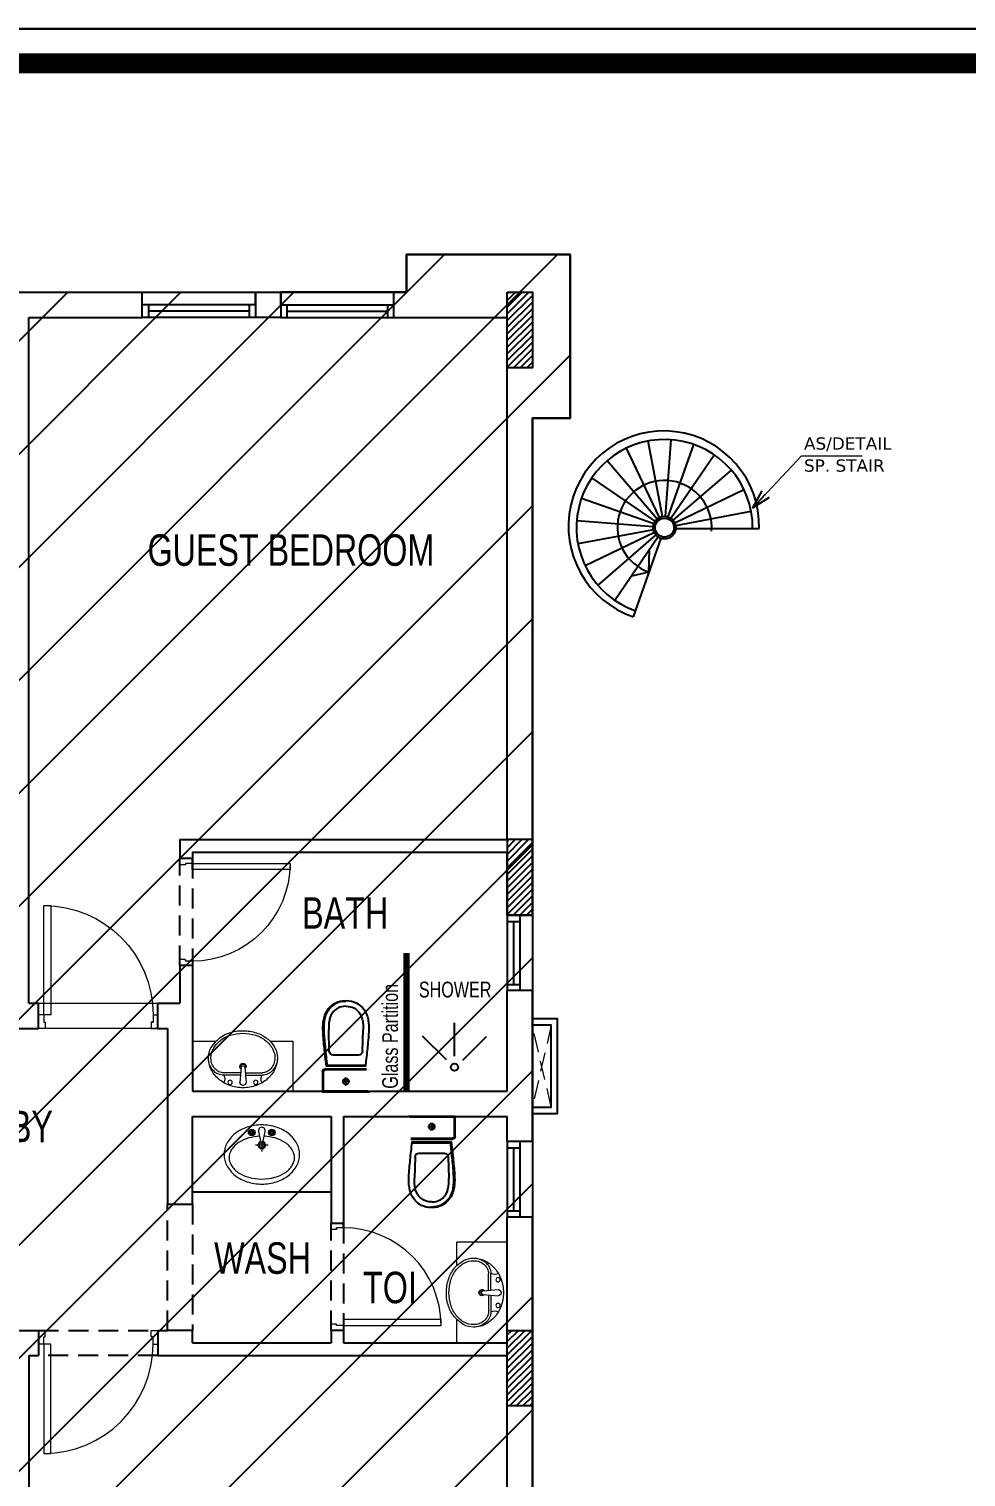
# Model space of a CAD drawing. Header units: centimetres. Extents: x 7997 to 116674, y 1017 to 13844.
# Drawn here: x 9062 to 9807, y 12693 to 13844 of the extents above; entities that cross this region are included whole.
import ezdxf

# ---------------------------------------------------------------- set-up
doc = ezdxf.new("R2010")
doc.units = ezdxf.units.CM
doc.header["$LTSCALE"] = 200
doc.linetypes.add('$0$DASHED', pattern=[0.75, 0.5, -0.25])
doc.linetypes.add('HIDDEN2', pattern=[4.762499999999999, 3.175, -1.5875])
for name, color, linetype in [('$0$WIN', 6, 'Continuous'), ('BATH-FUR', 8, 'Continuous'), ('Border 100x200', 2, 'Continuous'), ('COL', 1, 'Continuous'), ('DIM', 11, 'Continuous'), ('STAIRS', 7, 'Continuous'), ('STEPS', 7, 'Continuous'), ('WINDOR', 6, 'Continuous'), ('wipeout', 85, 'Continuous'), ('Z-RUBBER', 8, 'Continuous')]:
    doc.layers.add(name, color=color, linetype=linetype)
for name, color, linetype, lineweight in [('$1$HAT', 8, 'Continuous', 9), ('FIXTURE', 6, 'Continuous', 13), ('HA', 251, 'Continuous', 0), ('HAT', 8, 'Continuous', 9), ('Layer1', 67, 'Continuous', 9), ('TEXT', 6, 'Continuous', 18), ('WALL', 3, 'Continuous', 25)]:
    doc.layers.add(name, color=color, linetype=linetype, lineweight=lineweight)
doc.styles.add('sheet notes', font='verdana.ttf')
doc.styles.add('style8', font='swisscl.ttf', dxfattribs={"width": 0.8})
doc.styles.add('T2', font='')
doc.styles.get('T2').set_extended_font_data('Elisia')
doc.dimstyles.new('NORMAL', dxfattribs={"dimtxt": 18, "dimasz": 5, "dimexe": 5, "dimexo": 5, "dimgap": 1, "dimtad": 0, "dimdec": 0, "dimdsep": 46, "dimtxsty": 'T2', "dimblk1": 'OBLIQUE', "dimblk2": 'OBLIQUE', "dimsah": 1, "dimcen": 0.09, "dimclrd": 4, "dimclre": 4, "dimclrt": 6, "dimadec": 0, "dimazin": 0, "dimtfac": 1, "dimtdec": 0, "dimtofl": 0, "dimtmove": 1, "dimatfit": 2, "dimldrblk": 'OPEN30', "dimfxl": 0, "dimtolj": 1, "dimtzin": 0, "dimlwd": 5, "dimlwe": 5, "dimarcsym": 0})
pattern_1 = [(45, (-39757.20271278498, -54636.48480805538), (-2.651650429449553, 2.651650429449553), [])]

# ---------------------------------------------------------------- blocks, each defined once
blk = doc.blocks.new('08-TITLE SHEET-selattin', base_point=(45714.81126639986, -203081.3664229797))
at = {"color": 0}
blk.add_lwpolyline([(51244.81126639992, -203081.3664229798), (45714.81126639992, -203081.3664229798), (45714.81125679426, -206921.3664250416), (51244.81125679403, -206921.3664250416)], close=True, dxfattribs=at)
at = {"color": 0, "linetype": 'ByBlock', "const_width": 17.03707362889395}
blk.add_lwpolyline([(45744.28644406027, -206891.8912377757), (51215.33606952825, -206891.8912377757), (51215.33607913391, -203110.8416102456), (45744.2864536657, -203110.8416102456)], close=True, dxfattribs=at)
at = {"layer": 'HA', "ltscale": 1.2}
blk.add_lwpolyline([(45714.81126639992, -203081.3664229798), (51244.81126639992, -203081.3664229798), (51244.81126639992, -206921.3664229797), (45714.81126639992, -206921.3664229797)], close=True, dxfattribs=at)
blk = doc.blocks.new('A$C0DD823B6')
at = {"layer": 'FIXTURE'}
for p, q in [((21.27881770676322, 40.99999643410774), (19.84469170634839, 40.99999643410774)), ((21.3141153330871, 41.22285687576732), (19.95018045520555, 41.66602618197794)), ((21.3141153330871, 41.22285687576732), (19.95018045520555, 41.66602618197794)), ((21.3141153330871, 40.77713599247363), (19.95018045520555, 40.33396668626301)), ((21.3141153330871, 40.77713599247363), (19.95018045520555, 40.33396668626301)), ((21.41655303445441, 41.42390218462606), (20.25632072804729, 42.26686029760822)), ((21.41655303445441, 41.42390218462606), (20.25632072804729, 42.26686029760822)), ((21.41655303445441, 40.57609068361489), (20.25632072804729, 39.73313257063273)), ((21.41655303445441, 40.57609068361489), (20.25632072804729, 39.73313257063273)), ((21.57610349493189, 41.58345264509262), (20.733145381957, 42.74368495150702)), ((21.57610349493189, 41.58345264509262), (20.733145381957, 42.74368495150702)), ((21.57610349493189, 40.4165402231265), (20.733145381957, 39.25630791670847)), ((21.57610349493189, 40.4165402231265), (20.733145381957, 39.25630791670847)), ((21.77714880379062, 41.68589034645993), (21.33397949758364, 43.04982522435603)), ((21.77714880379062, 41.68589034645993), (21.33397949758364, 43.04982522435603)), ((21.77714880379062, 40.3141025217592), (21.33397949758364, 38.95016764388492)), ((21.77714880379062, 40.3141025217592), (21.33397949758364, 38.95016764388492)), ((22.00000924543565, 41.72118797278381), (22.00000924543565, 43.15531397319501)), ((22.00000924543565, 41.72118797278381), (22.00000924543565, 43.15531397319501)), ((22.00000924543565, 40.27880489543531), (22.00000924543565, 38.84467889502412)), ((22.00000924543565, 40.27880489543531), (22.00000924543565, 38.84467889502412)), ((22.22286968708795, 41.68589034645993), (22.66603899329493, 43.04982522435603)), ((22.22286968708795, 41.68589034645993), (22.66603899329493, 43.04982522435603)), ((22.22286968708795, 40.3141025217592), (22.66603899329493, 38.95016764388492)), ((22.22286968708795, 40.3141025217592), (22.66603899329493, 38.95016764388492)), ((22.42391499594669, 41.58345264509262), (23.26687310892157, 42.74368495150702)), ((22.42391499594669, 41.58345264509262), (23.26687310892157, 42.74368495150702)), ((22.42391499594669, 40.4165402231265), (23.26687310892157, 39.25630791670847)), ((22.42391499594669, 40.4165402231265), (23.26687310892157, 39.25630791670847)), ((22.58346545642416, 41.42390218462606), (23.74369776283856, 42.26686029760822)), ((22.58346545642416, 41.42390218462606), (23.74369776283856, 42.26686029760822)), ((22.58346545642416, 40.57609068361489), (23.74369776283856, 39.73313257063273)), ((22.58346545642416, 40.57609068361489), (23.74369776283856, 39.73313257063273)), ((22.68590315779147, 41.22285687576732), (24.04983803567302, 41.66602618197794)), ((22.68590315779147, 41.22285687576732), (24.04983803567302, 41.66602618197794)), ((22.68590315779147, 40.77713599247363), (24.04983803567302, 40.33396668626301)), ((22.68590315779147, 40.77713599247363), (24.04983803567302, 40.33396668626301)), ((22.72120078410808, 40.99999643410774), (24.15532678453019, 40.99999643410774)), ((27.41790800390299, 41.88075140034562), (29.00000924543565, 33.99999643411502)), ((31.00000924544293, 33.99999643411502), (32.58162856916169, 41.87874535705487)), ((37.27881770676322, 40.99999643410774), (35.84469170634839, 40.99999643410774)), ((37.31411533307983, 41.22285687576732), (35.95018045520555, 41.66602618197794)), ((37.31411533307983, 41.22285687576732), (35.95018045520555, 41.66602618197794)), ((37.31411533307983, 40.77713599247363), (35.95018045520555, 40.33396668626301)), ((37.31411533307983, 40.77713599247363), (35.95018045520555, 40.33396668626301)), ((37.41655303444713, 41.42390218462606), (36.25632072804001, 42.26686029760822)), ((37.41655303444713, 41.42390218462606), (36.25632072804001, 42.26686029760822)), ((37.41655303444713, 40.57609068361489), (36.25632072804001, 39.73313257063273)), ((37.41655303444713, 40.57609068361489), (36.25632072804001, 39.73313257063273)), ((37.57610349492461, 41.58345264509262), (36.73314538194973, 42.74368495150702)), ((37.57610349492461, 41.58345264509262), (36.73314538194973, 42.74368495150702)), ((37.57610349492461, 40.4165402231265), (36.73314538194973, 39.25630791670847)), ((37.57610349492461, 40.4165402231265), (36.73314538194973, 39.25630791670847)), ((37.77714880378335, 41.68589034645993), (37.33397949758364, 43.04982522435603)), ((37.77714880378335, 41.68589034645993), (37.33397949758364, 43.04982522435603)), ((37.77714880378335, 40.3141025217592), (37.33397949758364, 38.95016764388492)), ((37.77714880378335, 40.3141025217592), (37.33397949758364, 38.95016764388492)), ((38.00000924544293, 41.72118797278381), (38.00000924544293, 43.15531397319501)), ((38.00000924544293, 41.72118797278381), (38.00000924544293, 43.15531397319501)), ((38.00000924544293, 40.27880489543531), (38.00000924544293, 38.84467889502412)), ((38.00000924544293, 40.27880489543531), (38.00000924544293, 38.84467889502412)), ((38.22286968708795, 41.68589034645993), (38.66603899328766, 43.04982522435603)), ((38.22286968708795, 41.68589034645993), (38.66603899328766, 43.04982522435603)), ((38.22286968708795, 40.3141025217592), (38.66603899328766, 38.95016764388492)), ((38.22286968708795, 40.3141025217592), (38.66603899328766, 38.95016764388492)), ((38.42391499595396, 41.58345264509262), (39.26687310892157, 42.74368495150702)), ((38.42391499595396, 41.58345264509262), (39.26687310892157, 42.74368495150702)), ((38.42391499595396, 40.4165402231265), (39.26687310892157, 39.25630791670847)), ((38.42391499595396, 40.4165402231265), (39.26687310892157, 39.25630791670847)), ((38.58346545642416, 41.42390218462606), (39.74369776283129, 42.26686029760822)), ((38.58346545642416, 41.42390218462606), (39.74369776283129, 42.26686029760822)), ((38.58346545642416, 40.57609068361489), (39.74369776283129, 39.73313257063273)), ((38.58346545642416, 40.57609068361489), (39.74369776283129, 39.73313257063273)), ((38.68590315779147, 41.22285687576732), (40.04983803567302, 41.66602618197794)), ((38.68590315779147, 41.22285687576732), (40.04983803567302, 41.66602618197794)), ((38.68590315779147, 40.77713599247363), (40.04983803567302, 40.33396668626301)), ((38.68590315779147, 40.77713599247363), (40.04983803567302, 40.33396668626301)), ((38.72120078411535, 40.99999643410774), (40.15532678452291, 40.99999643410774)), ((35.00000924543565, 30.99999643411866), (25.00000924544293, 30.99999643411866)), ((30.00000924544293, 33.18079922339894), (30.00000924544293, 25.99999643412229))]:
    blk.add_line(p, q, dxfattribs=at)
for centre, radius in [((22.00000924543565, 40.99999643410729), 2.655317539088693), ((22.00000924543565, 40.99999643410729), 2.155317539088693), ((22.00000924543565, 40.99999643410729), 0.7211915386734609), ((38.00000924544293, 40.99999643410729), 2.655317539088693), ((38.00000924544293, 40.99999643410729), 2.155317539088693), ((38.00000924544293, 40.99999643410729), 0.7211915386734609), ((30.00000924544293, 30.9999964341182), 2.00000000000935)]:
    blk.add_circle(centre, radius, dxfattribs=at)
for centre, radius, start, end in [((30.00000924544111, 8.820288695711497), 38.17970773841444, 89.9999999999983, 107.9765511752163), ((30.00000924543747, 8.820288695757426), 38.17970773836851, 72.02344882477279, 89.99999999999079), ((24.08362381250845, 20.58915302262267), 24.80583953001679, 128.0727818739854, 152.1308630319081), ((27.66474788348933, 16.01750527250897), 30.61311193303715, 107.9765511753006, 128.0727818740733), ((26.980997920351, 9.520229971390108), 28.07817792970141, 105.1539939208632, 123.1785116594433), ((30.00000924549568, -1.626945924908796), 39.62694235904097, 92.59603299541578, 105.1539939208951), ((30.00000924544293, 42.4999964341182), 2.655317539088693, 346.4693855296052, 193.4860970313191), ((30.00000924548294, -1.626945924909705), 39.62694235901583, 74.84600607924423, 87.40402408718961), ((33.01902057052757, 9.520229971389654), 28.07817792970192, 56.82148834055679, 74.8460060791366), ((32.33527060738197, 16.01750527250942), 30.61311193303677, 51.92721812592622, 72.02344882469916), ((35.91639467836649, 20.58915302260539), 24.80583953002813, 27.86913696812321, 51.92721812604585), ((18.57882899297329, 23.49999643412593), 18.57881974753115, 152.1308630319474, 180.0000000000337), ((18.57882899297329, 23.4999964341041), 18.57881974753104, 179.9999999999663, 207.8691369680526), ((15.37338002063188, 20.9999964341132), 11.37337077519668, 147.6456149359183, 179.9999999999175), ((22.37527779004267, 16.56427252357298), 19.66205094660021, 123.1785116593815, 147.6456149359898), ((30.00000924544293, 30.9999964341182), 3.000000000009351, 108.5711395443012, 71.42886045603746), ((30.00000924543929, 34.20075146942872), 1.019952246044433, 191.3515229055295, 348.6484770944705), ((37.6247407008359, 16.56427252357298), 19.6620509466004, 32.35438506400987, 56.82148834061797), ((44.62663847024669, 20.9999964341132), 11.37337077519692, 8.247192154021098e-11, 32.35438506408108), ((41.42118949790529, 23.49999643412593), 18.57881974753104, 359.9999999999663, 27.86913696805262), ((41.42118949790529, 23.4999964341041), 18.57881974753115, 332.1308630319473, 3.365781590600118e-11), ((24.08362381251754, 26.41083984560555), 24.80583953002342, 207.869136968079, 231.9272181260019), ((15.37338002067554, 20.99999643413321), 11.37337077524057, 180.0000000000183, 212.3543850640175), ((22.37527779005177, 25.43572034465888), 19.66205094660634, 212.3543850639927, 236.8214883406009), ((37.62474070082681, 25.43572034465888), 19.66205094660634, 303.1785116593991, 327.6456149360073), ((35.91639467835739, 26.41083984562283), 24.80583953003492, 308.0727818739672, 332.1308630318898), ((44.62663847020303, 20.99999643413321), 11.37337077524057, 327.6456149359825, 359.9999999999817), ((27.66474788348023, 30.98248759571925), 30.61311193303239, 231.9272181259436, 252.0234488247162), ((26.98099792033827, 32.47976289684175), 28.07817792969659, 236.8214883405785, 254.8460060791587), ((30.00000924538472, 38.17970417252764), 38.17970773840535, 252.02344882487, 270.0000000000881), ((30.00000924541928, 43.6269387931693), 39.62694235904703, 254.8460060792211, 270.0000000000338), ((30.00000924546293, 43.62693879314247), 39.62694235902018, 269.9999999999714, 285.153993920784), ((30.00000924549386, 38.17970417248216), 38.17970773835987, 269.9999999999229, 287.9765511751407), ((33.01902057054031, 32.47976289684175), 28.07817792969662, 285.1539939208413, 303.1785116594215), ((32.33527060739107, 30.98248759571925), 30.61311193303226, 287.9765511752834, 308.0727818740561)]:
    blk.add_arc(centre, radius, start, end, dxfattribs=at)
blk = doc.blocks.new('DWB2')
at = {"layer": 'FIXTURE'}
blk.add_blockref('A$C0DD823B6', (14.99999075455617, -51.73791227991615), dxfattribs=at)
blk = doc.blocks.new('A$C397E50C8')
at = {"layer": 'Layer1', "color": 8}
for p, q in [((0.7999999719322659, 0.5140005368739367), (0.7999999719322588, 0.1140005365014076)), ((0.3800415518344309, 0.3845005366019905), (0.247731475799803, 0.3845005366019336)), ((0.3800415518344309, 0.3645005366019518), (0.247731475799803, 0.3645005366019518)), ((0.3850481983972713, 0.322214826475772), (0.3754999719094485, 0.4410005365497796)), ((0.4149517467012629, 0.3222148264758289), (0.4244999719085172, 0.4410005365497796)), ((0.4199583926238049, 0.3845005366019905), (0.5522684679599408, 0.3845005366019905)), ((0.4199583926238049, 0.3645005366019518), (0.5522684679599408, 0.3645005366019518)), ((-2.811430732663212e-08, 0.1140005365013508), (0.1874923640532344, 0.1140005365014076)), ((0.616127028411313, 0.1140005365013508), (0.7999999719322588, 0.1140005365014076))]:
    blk.add_line(p, q, dxfattribs=at)
for centre in [(0.2979999718954787, 0.4410005365497796), (0.5019999718642794, 0.4410005365498364)]:
    blk.add_circle(centre, 0.017, dxfattribs=at)
for centre, radius, start, end in [((0.3861118202912621, 0.2060696030966369), 0.2750193652459278, 109.701479725536, 130.8428881216944), ((0.3999999719089828, 0.1672846563160419), 0.3162158804089472, 90, 109.701479725536), ((0.3999999719089828, 0.4410005365498364), 0.0245, 0, 180), ((0.3999999719089828, 0.1672846563160419), 0.3162158804089581, 70.29852027446398, 90), ((0.4138881234684959, 0.2060696030966369), 0.2750193652459128, 49.15711187830559, 70.29852027446398), ((0.3647359836613688, 0.2307963049970567), 0.2423339531034063, 130.8428881216944, 154.3988003971927), ((0.2545439050882052, 0.2621026001870632), 0.1239164727120223, 115.1323522971166, 138.5570071997501), ((0.2545439050882052, 0.2621026001870632), 0.1039164727120223, 115.1323522971166, 138.5570071997501), ((0.247731475799803, 0.2766242283395854), 0.1078763082688262, 90, 115.1323522971166), ((0.247731475799803, 0.2766242283395854), 0.08787630826882623, 90, 115.1323522971166), ((0.1998463269555941, 0.4137381725013256), 0.05610549721310538, 328.5926641059947, 32.08042573174515), ((0.6001536168041639, 0.4137381725012688), 0.05610549721310538, 147.9195742682548, 211.4073358940052), ((0.5522684679599408, 0.2766242283396423), 0.1078763082683148, 64.86764770288342, 90), ((0.5522684679599408, 0.2766242283396423), 0.08787630826831479, 64.86764770288342, 90), ((0.5454560387297462, 0.2621026001870632), 0.1039164727124461, 41.44299280024989, 64.86764770288342), ((0.435263960098375, 0.2307963049969999), 0.2423339531034066, 25.60119960280726, 49.15711187830559), ((0.5454560387297462, 0.2621026001870632), 0.1239164727124461, 41.44299280024989, 64.86764770288342), ((0.3316862487699765, 0.2466319352388382), 0.2056862768607713, 154.3988003971927, 180), ((0.2818191273254271, 0.2466319352387814), 0.1558191554629502, 159.9109604666724, 180), ((0.2979963715188134, 0.2466319352388382), 0.1719963996080196, 180, 207.7047784750526), ((0.2651684872107509, 0.2527215927839279), 0.1380898648679909, 138.5570071997501, 159.9109604666724), ((0.2818191273254271, 0.2466319352387814), 0.1358191554629502, 159.9109604666724, 180), ((0.2979963715188134, 0.2466319352388382), 0.1519963996080196, 180, 207.7047784750526), ((0.2651684872107509, 0.2527215927839279), 0.1180898648679909, 138.5570071997501, 159.9109604666724), ((0.3999999719089828, 0.3140005366876721), 0.0245, 130.1483152164034, 49.85168118626551), ((0.3999999719089828, 0.3140005366876721), 0.017, 151.519968791099, 28.48002286237806), ((0.39999997254926, 0.3234166787005961), 0.015, 184.595665112691, 355.4043351281161), ((0.5348314565489929, 0.2527215927838711), 0.1180898648679909, 20.08903953332764, 41.44299280024989), ((0.5020035722991381, 0.2466319352388382), 0.1519963996079024, 332.2952215249474, 0), ((0.5348314565489929, 0.2527215927838711), 0.1380898648679909, 20.08903953332764, 41.44299280024989), ((0.5181808164343167, 0.2466319352387814), 0.1358191554628365, 0, 20.08903953332764), ((0.4683136950479749, 0.2466319352387814), 0.2056862768606607, 0, 25.60119960280726), ((0.5020035722991381, 0.2466319352388382), 0.1719963996079024, 332.2952215249474, 0), ((0.5181808164343167, 0.2466319352387814), 0.1558191554628365, 0, 20.08903953332764), ((0.3899851598817392, 0.3175103890944797), 0.2870881266525942, 211.6966316433944, 225.1435284683193), ((0.3471732730977166, 0.2724556182511151), 0.207541248509683, 207.7047784750526, 231.7335977108998), ((0.4528266706620272, 0.2724556182510582), 0.2075412485096894, 308.2664022891321, 332.2952215249474), ((0.4528266706620272, 0.2724556182510582), 0.2275412485096894, 315.8627449587622, 332.2952215249474), ((0.3899851598817392, 0.3175103890944797), 0.2870881266525942, 225.1435284683193, 230.6033782110642), ((0.3551226370586278, 0.256761483679611), 0.2183256315176857, 227.5536070386698, 253.3170406268187), ((0.379151712229941, 0.31299619842315), 0.2591761128768102, 231.7335977108998, 251.9061304470202), ((0.3899851598817392, 0.3175103890944797), 0.2870881266525942, 249.6954013659594, 271.433570512245), ((0.3999999719089757, 0.3768046475015581), 0.3263041110754105, 251.9061304470202, 270), ((0.3999999719089757, 0.3768046475015581), 0.3463041110754105, 269.5313652556933, 270), ((0.3999999719089757, 0.3768046475015581), 0.3263041110754261, 270, 288.0938695529798), ((0.3999999719089757, 0.3768046475015581), 0.3463041110754261, 270, 288.0938695529798), ((0.420848231529817, 0.3129961984232068), 0.2591761128768055, 288.0938695529798, 308.2664022891321), ((0.420848231529817, 0.3129961984232068), 0.2791761128768055, 288.0938695529798, 308.2664022891321), ((0.4528266706620272, 0.2724556182510582), 0.2275412485096894, 308.2664022891321, 315.8627449587622)]:
    blk.add_arc(centre, radius, start, end, dxfattribs=at)
blk = doc.blocks.new('A$C414D25BB')
at = {"layer": 'Z-RUBBER', "ltscale": 0.05}
h = blk.add_hatch(dxfattribs=at)
h.set_pattern_fill('ANSI31', color=256, scale=0.9999999999999999, style=0)
h.set_pattern_definition([(45, (-21734.03029462595, -7392.247528867247), (-0.08838834764831843, 0.08838834764831845), [])])
h.paths.add_polyline_path([(0.1139906839840705, 0.06178984312953162, -5.138732829033955), (0.1154906839842056, 0.06178984312953162), (0.1154906839842056, 0.06028984312955998), (0.116240683984131, 0.06028984312955998), (0.1154906839842056, 0.0581438927513318), (0.116240683984131, 0.0581438927513318), (0.1147406839841665, 0.05564389275132697), (0.1132406839841451, 0.0581438927513318), (0.1139906839840705, 0.0581438927513318), (0.1132406839841451, 0.06028984312955998), (0.1139906839840705, 0.06028984312955998)])
at = {"layer": 'FIXTURE'}
for p, q in [((0.8572406839844007, 0.9156438927511701), (0.8572406839844007, 0.1156438927512085)), ((0.9072406839845826, 0.9156438927511701), (0.8572406839844007, 0.9156438927511701)), ((0.9072406839845826, 0.1156438927512156), (0.9072406839845826, 0.9156438927511701)), ((0.107240683984628, 0.1156438927513292), (0.07224068398397776, 0.1156438927512156)), ((0.07224068398397776, 0.1156438927512724), (0.07224068398392092, 0.01564389275124967)), ((0.107240683984628, 0.1156438927513292), (0.107240683984628, 0.06164389275141247)), ((0.8572406839844007, 0.1156438927512085), (0.9072406839845826, 0.1156438927512156)), ((0.9072406839845826, 0.1156438927513435), (0.9472406839843188, 0.1156438927512156)), ((0.9072406839845826, 0.1156438927512724), (0.9072406839845826, 0.06164389275141247)), ((0.9472406839843188, 0.1156438927512724), (0.9472406839844894, 0.01564389275124967)), ((0.1222406839838186, 0.01564389275136335), (0.07224068398392092, 0.01564389275124967)), ((0.1192406839838327, 0.06164389275141247), (0.107240683984628, 0.06164389275141247)), ((0.112240683983714, 0.06164389275141247), (0.1222406839837049, 0.06164389275141247)), ((0.1222406839837049, 0.06164389275141247), (0.1222406839838186, 0.01564389275136335)), ((0.9072406839845826, 0.06164389275141247), (0.8972406839845917, 0.06164389275141247)), ((0.8972406839845917, 0.06164389275141247), (0.897240683984478, 0.01564389275136335)), ((0.897240683984478, 0.01564389275136335), (0.9472406839844894, 0.01564389275124967))]:
    blk.add_line(p, q, dxfattribs=at)
blk.add_lwpolyline([(0.905490683984226, 0.06164389275141247), (0.9039906839842047, 0.06164389275141247)], dxfattribs=at)
blk.add_arc((0.9072406839845826, 0.1156438927512156), 0.8000000000000113, 90, 180, dxfattribs=at)
blk = doc.blocks.new('CLOSET')
blk.add_wipeout([(-2144343.954454777, -2148345.4969853465), (-2144343.7934496356, -2148345.4973678435), (-2144343.7872593626, -2148345.499285012), (-2144343.7793626757, -2148345.505022624), (-2144343.7776128356, -2148345.508039202), (-2144343.77513855, -2148345.5149729187), (-2144343.7744141035, -2148345.518890056), (-2144343.7744141035, -2148345.8484222298), (-2144343.7759143757, -2148345.8563893647), (-2144343.778569977, -2148345.8612594837), (-2144343.7808298445, -2148345.8639111985), (-2144343.783111876, -2148345.8656596425), (-2144343.7886565705, -2148345.8686443237), (-2144343.791919232, -2148345.8698805613), (-2144343.7963188137, -2148345.87032694), (-2144343.954454777, -2148345.8703269395), (-2144343.954454777, -2148345.506369116)]).dxf.layer = 'wipeout'
at = {"layer": 'BATH-FUR', "color": 8, "linetype": 'Continuous'}
for p, q in [((-2144343.954454777, -2148345.87032694), (-2144343.954454777, -2148345.496985347)), ((-2144343.947883811, -2148345.863755974), (-2144343.947883811, -2148345.503556313)), ((-2144343.90454734, -2148345.683656143), (-2144343.842645064, -2148345.683656143)), ((-2144343.873596202, -2148345.652705006), (-2144343.873596202, -2148345.714607281))]:
    blk.add_line(p, q, dxfattribs=at)
blk.add_circle((-2144343.873596202, -2148345.683819626), 0.02312959629582768, dxfattribs=at)
blk.add_wipeout([(-2144343.752509394, -2148345.5289885206), (-2144343.690687822, -2148345.5215793336), (-2144343.6597116506, -2148345.5181188397), (-2144343.643272138, -2148345.516364144), (-2144343.6188027924, -2148345.51384391), (-2144343.602399888, -2148345.5121968123), (-2144343.5801830385, -2148345.5100273932), (-2144343.5662077125, -2148345.508677772), (-2144343.544263947, -2148345.5067768395), (-2144343.526851378, -2148345.5052156853), (-2144343.504170937, -2148345.50358241), (-2144343.48175533, -2148345.502382149), (-2144343.461577167, -2148345.50172937), (-2144343.4433049243, -2148345.5016039135), (-2144343.4303952428, -2148345.5019550184), (-2144343.42410799, -2148345.5022172043), (-2144343.4063652046, -2148345.5037133372), (-2144343.4006149718, -2148345.5043319943), (-2144343.384120807, -2148345.5069257175), (-2144343.368157723, -2148345.5102763306), (-2144343.3577512056, -2148345.5130410064), (-2144343.3463779287, -2148345.516722595), (-2144343.3402622994, -2148345.5190521087), (-2144343.3309640554, -2148345.5230665198), (-2144343.320850672, -2148345.528333985), (-2144343.3093458293, -2148345.535162215), (-2144343.3035731264, -2148345.5391789963), (-2144343.296737992, -2148345.5442283833), (-2144343.291574297, -2148345.5486181434), (-2144343.284089959, -2148345.5554489307), (-2144343.276031891, -2148345.5631234273), (-2144343.2639155975, -2148345.5774661032), (-2144343.252129089, -2148345.5953428205), (-2144343.2478499087, -2148345.602814586), (-2144343.2423804128, -2148345.6158041004), (-2144343.2390021225, -2148345.625012348), (-2144343.236100815, -2148345.634790083), (-2144343.234028358, -2148345.6440243004), (-2144343.2331154174, -2148345.6493508136), (-2144343.23078875, -2148345.669167145), (-2144343.230327147, -2148345.686767894), (-2144343.230889503, -2148345.7002719156), (-2144343.2319483673, -2148345.711435578), (-2144343.233686676, -2148345.7215776695), (-2144343.2348763375, -2148345.728678789), (-2144343.238543546, -2148345.7410376975), (-2144343.242124674, -2148345.7512014373), (-2144343.2442146707, -2148345.7563398937), (-2144343.2497318904, -2148345.7670201794), (-2144343.252129089, -2148345.7722526793), (-2144343.259394453, -2148345.7836545054), (-2144343.2683202466, -2148345.7953639864), (-2144343.2781420625, -2148345.806280842), (-2144343.291574297, -2148345.818977357), (-2144343.2991117924, -2148345.8249879023), (-2144343.3104823558, -2148345.832995344), (-2144343.3170938506, -2148345.837354234), (-2144343.327197831, -2148345.84281398), (-2144343.3373118383, -2148345.8474195274), (-2144343.3526163856, -2148345.8529238943), (-2144343.362954464, -2148345.855936832), (-2144343.378725893, -2148345.8596803052), (-2144343.4006149797, -2148345.8632635064), (-2144343.4366824497, -2148345.865902667), (-2144343.4639313305, -2148345.865918411), (-2144343.4942673557, -2148345.864647639), (-2144343.5186010925, -2148345.862998472), (-2144343.5436253287, -2148345.860978487), (-2144343.5774215776, -2148345.8578549037), (-2144343.610641412, -2148345.85457889), (-2144343.626964177, -2148345.85292429), (-2144343.655898451, -2148345.849883667), (-2144343.672909649, -2148345.8480241774), (-2144343.69357248, -2148345.845688289), (-2144343.722270772, -2148345.84212334), (-2144343.752509394, -2148345.8386069788), (-2144343.752509394, -2148345.547595916)]).dxf.layer = 'wipeout'
at = {"color": 8, "ltscale": 0.001, "const_width": 0.0005080000000089057}
for points in [[(-2144343.954454777, -2148345.496985347), (-2144343.796318814, -2148345.496985347), (-2144343.790580459, -2148345.49775034), (-2144343.783938267, -2148345.500819684), (-2144343.779362675, -2148345.505022625), (-2144343.775862997, -2148345.511055781), (-2144343.774414104, -2148345.518890057), (-2144343.774414104, -2148345.84842223), (-2144343.775914376, -2148345.856389365), (-2144343.778569977, -2148345.861259484), (-2144343.780829845, -2148345.863911199), (-2144343.785393909, -2148345.867408087), (-2144343.791919233, -2148345.869880562), (-2144343.796318814, -2148345.87032694), (-2144343.954454777, -2148345.87032694), (-2144343.954454777, -2148345.496985347)], [(-2144343.752509394, -2148345.528988521), (-2144343.752509394, -2148345.838606979), (-2144343.651491917, -2148345.850354006), (-2144343.585789971, -2148345.857036695), (-2144343.526851378, -2148345.862379815), (-2144343.486506599, -2148345.865038225), (-2144343.446426813, -2148345.866033504), (-2144343.42095449, -2148345.865147559), (-2144343.400614972, -2148345.863263506), (-2144343.378725896, -2148345.859680306), (-2144343.362954464, -2148345.855936832), (-2144343.347481566, -2148345.851293294), (-2144343.332254835, -2148345.845116754), (-2144343.317093845, -2148345.837354231), (-2144343.303870866, -2148345.828636457), (-2144343.294352719, -2148345.821339348), (-2144343.283183428, -2148345.811442257), (-2144343.273100697, -2148345.801119429), (-2144343.263539796, -2148345.789608546), (-2144343.25524911, -2148345.777700466), (-2144343.244214671, -2148345.756339894), (-2144343.240034677, -2148345.746062981), (-2144343.234941298, -2148345.728897714), (-2144343.231289537, -2148345.707591659), (-2144343.23048947, -2148345.692952172), (-2144343.230164825, -2148345.680583616), (-2144343.23103393, -2148345.664680887), (-2144343.233115417, -2148345.649350814), (-2144343.234941298, -2148345.638697787), (-2144343.240579434, -2148345.619696628), (-2144343.25066275, -2148345.597903157), (-2144343.263915603, -2148345.577466097), (-2144343.276031878, -2148345.563123443), (-2144343.288667631, -2148345.551089159), (-2144343.303573122, -2148345.539178999), (-2144343.314503513, -2148345.53188645), (-2144343.327197831, -2148345.52478152), (-2144343.342396702, -2148345.51823909), (-2144343.352616386, -2148345.514671607), (-2144343.371352859, -2148345.509562475), (-2144343.387707949, -2148345.506267803), (-2144343.404337673, -2148345.503931476), (-2144343.430395219, -2148345.501955019), (-2144343.451815761, -2148345.501536852), (-2144343.471338572, -2148345.501921888), (-2144343.492172088, -2148345.502842411), (-2144343.504170961, -2148345.503582412), (-2144343.522320181, -2148345.504875909), (-2144343.566207713, -2148345.508677772), (-2144343.594158364, -2148345.511377015), (-2144343.622434889, -2148345.514212087), (-2144343.651491917, -2148345.517241495), (-2144343.690687822, -2148345.521579334), (-2144343.752509394, -2148345.528988521)]]:
    blk.add_lwpolyline(points, dxfattribs=at)
at = {"layer": 'BATH-FUR', "color": 8, "linetype": 'Continuous'}
for p, q in [((-2144343.78098507, -2148345.518890057), (-2144343.78098507, -2148345.84842223)), ((-2144343.774414104, -2148345.518890057), (-2144343.774414104, -2148345.84842223)), ((-2144343.745938427, -2148345.534810532), (-2144343.745938427, -2148345.832784968)), ((-2144343.663744321, -2148345.584245291), (-2144343.663744321, -2148345.782465391)), ((-2144343.631860195, -2148345.551402634), (-2144343.463093722, -2148345.546403052)), ((-2144343.631860195, -2148345.815308048), (-2144343.463093722, -2148345.820307629)), ((-2144343.796318814, -2148345.87032694), (-2144343.954454777, -2148345.87032694)), ((-2144343.796318814, -2148345.863755974), (-2144343.947883811, -2148345.863755974))]:
    blk.add_line(p, q, dxfattribs=at)
for points in [[(-2144343.229973858, -2148345.684077912), (-2144343.231289537, -2148345.660003841), (-2144343.234941298, -2148345.638697787), (-2144343.240579434, -2148345.619696628), (-2144343.247849908, -2148345.602814586), (-2144343.25640827, -2148345.587871056), (-2144343.265915215, -2148345.574694688), (-2144343.276031878, -2148345.563123443), (-2144343.286410604, -2148345.553007903), (-2144343.29673799, -2148345.544228385), (-2144343.30695484, -2148345.536680789), (-2144343.317093845, -2148345.53024127), (-2144343.327197831, -2148345.52478152), (-2144343.337311838, -2148345.520175973), (-2144343.347481566, -2148345.516302207), (-2144343.357751206, -2148345.513041006), (-2144343.368157723, -2148345.510276331), (-2144343.378725896, -2148345.507915195), (-2144343.389515718, -2148345.505936241), (-2144343.400614972, -2148345.504331995), (-2144343.412115437, -2148345.50309468), (-2144343.424107993, -2148345.502217205), (-2144343.436682446, -2148345.501692833), (-2144343.449927403, -2148345.501514995), (-2144343.46393133, -2148345.501677089), (-2144343.478745814, -2148345.502166687), (-2144343.494267383, -2148345.502947864), (-2144343.510350807, -2148345.503978371), (-2144343.526851378, -2148345.505215686), (-2144343.543625321, -2148345.506617012), (-2144343.560529541, -2148345.508139608), (-2144343.577421578, -2148345.509740597), (-2144343.594158364, -2148345.511377015), (-2144343.610641412, -2148345.51301661), (-2144343.626964172, -2148345.51467121), (-2144343.64327212, -2148345.516364143), (-2144343.659711714, -2148345.518118847), (-2144343.676429608, -2148345.519958706), (-2144343.69357248, -2148345.521907212), (-2144343.711287011, -2148345.523987803), (-2144343.752509394, -2148345.528988521), (-2144343.752509394, -2148345.838606979), (-2144343.711287011, -2148345.843607698), (-2144343.69357248, -2148345.845688289), (-2144343.676429608, -2148345.847636795), (-2144343.659711714, -2148345.849476654), (-2144343.64327212, -2148345.851231358), (-2144343.626964172, -2148345.852924291), (-2144343.610641412, -2148345.85457889), (-2144343.594158364, -2148345.856218486), (-2144343.577421578, -2148345.857854904), (-2144343.560529541, -2148345.859455892), (-2144343.543625321, -2148345.860978488), (-2144343.526851378, -2148345.862379815), (-2144343.510350807, -2148345.86361713), (-2144343.494267383, -2148345.864647637), (-2144343.478745814, -2148345.865428814), (-2144343.46393133, -2148345.865918411), (-2144343.449927403, -2148345.866080506), (-2144343.436682446, -2148345.865902667), (-2144343.424107993, -2148345.865378296), (-2144343.412115437, -2148345.864500821), (-2144343.400614972, -2148345.863263506), (-2144343.389515718, -2148345.86165926), (-2144343.378725896, -2148345.859680306), (-2144343.368157723, -2148345.85731917), (-2144343.357751206, -2148345.854554494), (-2144343.347481566, -2148345.851293294), (-2144343.337311838, -2148345.847419528), (-2144343.327197831, -2148345.84281398), (-2144343.317093845, -2148345.837354231), (-2144343.30695484, -2148345.830914712), (-2144343.29673799, -2148345.823367116), (-2144343.286410604, -2148345.814587598), (-2144343.276031878, -2148345.804472058), (-2144343.265915215, -2148345.792900813), (-2144343.25640827, -2148345.779724445), (-2144343.247849908, -2148345.764780915), (-2144343.240579434, -2148345.747898872), (-2144343.234941298, -2148345.728897714), (-2144343.231289537, -2148345.707591659), (-2144343.229973858, -2148345.683517589)], [(-2144343.236535033, -2148345.683159012), (-2144343.237830044, -2148345.706854908), (-2144343.241351863, -2148345.727402819), (-2144343.24676832, -2148345.745656893), (-2144343.253737399, -2148345.761839095), (-2144343.261938859, -2148345.776159448), (-2144343.27106425, -2148345.788806993), (-2144343.280806085, -2148345.799949517), (-2144343.290836894, -2148345.809725963), (-2144343.300822961, -2148345.818215318), (-2144343.310673087, -2148345.825492001), (-2144343.320421308, -2148345.831683324), (-2144343.330124683, -2148345.8369266), (-2144343.339845456, -2148345.841353083), (-2144343.349647193, -2148345.845086677), (-2144343.359590236, -2148345.848244165), (-2144343.369718306, -2148345.850934866), (-2144343.38003546, -2148345.85323992), (-2144343.390578789, -2148345.855173664), (-2144343.401436683, -2148345.856743025), (-2144343.412706813, -2148345.857955558), (-2144343.424484727, -2148345.858817329), (-2144343.436863482, -2148345.859333539), (-2144343.449933487, -2148345.859509029), (-2144343.463784765, -2148345.859348701), (-2144343.478472129, -2148345.858863305), (-2144343.493892142, -2148345.858087239), (-2144343.509895038, -2148345.857061891), (-2144343.52633217, -2148345.855829334), (-2144343.543057055, -2148345.854432106), (-2144343.5599248, -2148345.852912795), (-2144343.576791865, -2148345.851314174), (-2144343.593513447, -2148345.849679241), (-2144343.609984861, -2148345.848040804), (-2144343.626293584, -2148345.846387627), (-2144343.642584174, -2148345.844696496), (-2144343.659003604, -2148345.842943944), (-2144343.675699149, -2148345.841106545), (-2144343.69281818, -2148345.839160749), (-2144343.710508095, -2148345.837083048), (-2144343.745938427, -2148345.832784968), (-2144343.745938427, -2148345.534810532)], [(-2144343.274874518, -2148345.682159976), (-2144343.276024594, -2148345.66377459), (-2144343.278948816, -2148345.647625841), (-2144343.283220367, -2148345.63376751), (-2144343.288544769, -2148345.621760316), (-2144343.294728351, -2148345.611205666), (-2144343.301638981, -2148345.601790932), (-2144343.309156637, -2148345.593298271), (-2144343.317108299, -2148345.585618935), (-2144343.325146729, -2148345.578852339), (-2144343.33291642, -2148345.573180052), (-2144343.340423189, -2148345.568476659), (-2144343.347800142, -2148345.564548216), (-2144343.355207102, -2148345.561223635), (-2144343.362812675, -2148345.558363934), (-2144343.37077593, -2148345.555861413), (-2144343.379206746, -2148345.553639644), (-2144343.388054162, -2148345.551679494), (-2144343.397162483, -2148345.55002491), (-2144343.406604464, -2148345.54867483), (-2144343.416513846, -2148345.547621532), (-2144343.427015708, -2148345.546863923), (-2144343.438224195, -2148345.546405278), (-2144343.463093722, -2148345.546251261)], [(-2144343.274874518, -2148345.684550682), (-2144343.276024594, -2148345.702936097), (-2144343.278948816, -2148345.719084846), (-2144343.283220376, -2148345.732943197), (-2144343.288544769, -2148345.744950344), (-2144343.29472833, -2148345.755504964), (-2144343.301639008, -2148345.764919787), (-2144343.309156605, -2148345.773412358), (-2144343.317108338, -2148345.781091786), (-2144343.325146681, -2148345.787858285), (-2144343.332916478, -2148345.793530672), (-2144343.340423121, -2148345.798233964), (-2144343.347800216, -2148345.802162505), (-2144343.355207102, -2148345.805487025), (-2144343.362812601, -2148345.808346702), (-2144343.37077593, -2148345.810849275), (-2144343.379206815, -2148345.813071059), (-2144343.388054093, -2148345.815031153), (-2144343.397162483, -2148345.816685778), (-2144343.406604464, -2148345.818035857), (-2144343.416513906, -2148345.81908916), (-2144343.427015652, -2148345.819846735), (-2144343.438224195, -2148345.820305409), (-2144343.463093719, -2148345.820459427)]]:
    blk.add_lwpolyline(points, dxfattribs=at)
for centre, radius, start, end in [((-2144343.630887256, -2148345.584245291), 0.03285706515778213, 91.69684866880691, 180), ((-2144343.796318814, -2148345.84842223), 0.02190471010518809, 270, 0), ((-2144343.796318814, -2148345.84842223), 0.01533374361957002, 270, 0), ((-2144343.630887256, -2148345.782465391), 0.03285706515778213, 180, 268.3031587514195)]:
    blk.add_arc(centre, radius, start, end, dxfattribs=at)
blk = doc.blocks.new('_OBLIQUE')
at = {"color": 0, "linetype": 'ByBlock'}
blk.add_line((-0.5, -0.5), (0.5, 0.5), dxfattribs=at)
blk = doc.blocks.new('05-GF COLUMNS-Essa', base_point=(34188.05503676162, 8657.0020435273))
at = {"layer": 'COL', "ltscale": 0.05}
h = blk.add_hatch(dxfattribs=at)
h.set_pattern_fill('ANSI31', color=8, scale=30)
h.set_pattern_definition(pattern_1)
h.paths.add_polyline_path([(35208.05503675233, 10172.00204211199), (35228.05503675233, 10172.00204211199), (35228.05503675233, 10112.00204211199), (35208.05503675233, 10112.00204211199)])
h = blk.add_hatch(dxfattribs=at)
h.set_pattern_fill('ANSI31', color=8, scale=30)
h.set_pattern_definition(pattern_1)
h.paths.add_polyline_path([(35208.0550367528, 9677.002042018714), (35228.0550367528, 9677.002042018714), (35228.0550367528, 9737.002042018714), (35208.0550367528, 9737.002042018714)])
h = blk.add_hatch(dxfattribs=at)
h.set_pattern_fill('ANSI31', color=8, scale=30)
h.set_pattern_definition(pattern_1)
h.paths.add_polyline_path([(35208.05503683615, 9347.002042037486), (35228.05503683615, 9347.002042037486), (35228.0550367679, 9287.002042037486), (35208.0550367679, 9287.002042037486)])
at = {"layer": 'COL'}
for points in [[(35208.05503675233, 10172.00204211199), (35228.05503675233, 10172.00204211199), (35228.05503675233, 10112.00204211199), (35208.05503675233, 10112.00204211199)], [(35208.0550367528, 9677.002042018714), (35228.0550367528, 9677.002042018714), (35228.0550367528, 9737.002042018714), (35208.0550367528, 9737.002042018714)], [(35208.05503683615, 9347.002042037486), (35228.05503683615, 9347.002042037486), (35228.0550367679, 9287.002042037486), (35208.0550367679, 9287.002042037486)]]:
    blk.add_lwpolyline(points, close=True, dxfattribs=at)
blk = doc.blocks.new('02-GROUND FLOOR PLAN-selattin', base_point=(28755.35545827821, 25545.27747838965))
at = {"layer": '$0$WIN'}
for points in [[(28725.35545995133, 24882.77748092986), (28745.35545995136, 24882.77748092986), (28745.35545995503, 24957.77748092986), (28725.35545950837, 24957.77748092004)], [(28725.35545995133, 24887.77748092986), (28740.35545995136, 24887.77748092986), (28740.35545995503, 24952.77748092741), (28725.35545951081, 24952.77748092003)]]:
    blk.add_lwpolyline(points, dxfattribs=at)
at = {"layer": '$1$HAT', "linetype": '$0$DASHED', "ltscale": 0.15}
for p, q in [((28740.35545995503, 24952.77748092741), (28725.35545995133, 24887.77748092986)), ((28740.35545995136, 24887.77748092986), (28725.35545980011, 24952.77748092003))]:
    blk.add_line(p, q, dxfattribs=at)
at = {"layer": 'BATH-FUR'}
for p, q in [((28663.48608625948, 24928.12567364052), (28663.48608625948, 24954.81391401588)), ((28657.0305425699, 24925.27704560608), (28638.15423725906, 24944.15335091689)), ((28670.14071088011, 24925.05117092713), (28689.01214662747, 24943.9226066745)), ((28455.35545988614, 24820.27748163637), (28565.35545995133, 24820.27748163637))]:
    blk.add_line(p, q, dxfattribs=at)
blk.add_circle((28663.48608625948, 24919.38660251495), 2.8770225122571, dxfattribs=at)
at = {"layer": 'DIM', "color": 8, "const_width": 5}
blk.add_lwpolyline([(28625.35545984522, 24900.08291679624), (28625.35545985185, 25010.27747833715)], dxfattribs=at)
at = {"layer": 'HAT', "ltscale": 0.15}
for p, q in [((28332.85545982097, 24970.27747837103), (28427.85545981163, 24970.27747837103)), ((28427.85545982016, 24950.27747840517), (28332.85545982097, 24950.27747835239))]:
    blk.add_line(p, q, dxfattribs=at)
at = {"layer": 'STAIRS'}
for p, q in [((28826.46524461053, 25356.39106214102), (28800.03896829952, 25411.37883173859)), ((28828.69758347227, 25357.12364616299), (28817.40364271053, 25417.07737654696)), ((28831.04346392798, 25357.25349617967), (28835.65152211336, 25418.08743970308)), ((28833.34301810214, 25356.77176312154), (28853.53904368455, 25414.34018706695)), ((28824.4985775488, 25355.10566850265), (28784.74087274831, 25401.38015168483)), ((28835.43953517964, 25355.71127630569), (28869.84720239168, 25406.09098771791)), ((28822.93160739617, 25353.3550626964), (28772.55189598558, 25387.7627299102)), ((28837.19014098437, 25354.14430615479), (28883.46462416628, 25393.90201095509)), ((28838.47553462375, 25352.17763909134), (28893.46330422044, 25378.60391540384)), ((28821.87112058079, 25351.25854562204), (28764.30269663641, 25371.45457120283)), ((28821.38938752405, 25348.95899144624), (28760.55544400052, 25353.56704963161)), ((28839.20811864623, 25349.94530023274), (28899.16184902843, 25361.2392409931)), ((28821.51923753912, 25346.61311098914), (28761.56550715622, 25335.31917022592)), ((28822.25182156087, 25344.38077212769), (28767.26405196491, 25317.95449581806)), ((28823.53721520095, 25342.41410506709), (28777.26273201854, 25302.65640026682)), ((28839.33796866125, 25347.59941977564), (28905.53528796553, 25347.59941977564)), ((28825.28782100548, 25340.8471349133), (28790.8801537932, 25290.46742350401)), ((28827.38433808295, 25339.78664809745), (28805.53312360487, 25277.50013664432))]:
    blk.add_line(p, q, dxfattribs=at)
for points in [[(28817.94840085006, 25312.88967112608), (28818.52314148881, 25330.94229016722)], [(28817.94840084889, 25312.88967112909), (28803.99692402125, 25309.67300040917)]]:
    blk.add_lwpolyline(points, dxfattribs=at)
for radius in [8.999999999708963, 7.499999999708963]:
    blk.add_circle((28830.36367809269, 25348.27920561093), radius, dxfattribs=at)
for centre, radius, start, end in [((28829.7698392098, 25349.30468219733), 75.78463660378375, 358.7106544167502, 251.3485404028849), ((28830.36367809269, 25348.27920561093), 70.00821981346236, 359.4436443105046, 250.6682234530157), ((28830.36367809269, 25348.27920561093), 37.50410990722089, 355.6682234538852, 250.6682234556519)]:
    blk.add_arc(centre, radius, start, end, dxfattribs=at)
at = {"layer": 'STEPS', "color": 8, "linetype": 'HIDDEN2', "ltscale": 0.025}
for p, q in [((28445.35545983625, 25000.25991626013), (28445.3554598364, 25085.25991629976)), ((28455.35545983957, 25085.25991629987), (28455.35545983957, 25000.25991622537)), ((28435.35545983029, 24710.27748161774), (28435.35545987685, 24810.27748161774)), ((28455.35545983957, 24810.27748166431), (28455.35545983957, 24710.27748166431)), ((28565.35545990476, 24710.27748166431), (28565.35545990476, 24795.27748173882)), ((28575.35545991411, 24795.27748169225), (28575.35545991411, 24710.27748166431)), ((28332.85545982097, 24710.27747835239), (28427.85545981117, 24710.27747835239)), ((28427.85545981117, 24690.27747834309), (28332.85545982097, 24690.27747834309))]:
    blk.add_line(p, q, dxfattribs=at)
at = {"layer": 'WALL'}
for p, q in [((28305.3554598582, 25535.27747825231), (28415.35545991408, 25535.27747825231)), ((28415.35545991408, 25515.27747822813), (28415.35545991408, 25535.27747825231)), ((28505.3554598722, 25535.27747831213), (28505.35545984891, 25515.27747828562)), ((28505.35545984891, 25525.27747822975), (28505.35545991876, 25535.27747831213)), ((28505.3554598722, 25535.27747831213), (28525.35545982563, 25535.27747831213)), ((28525.3554598722, 25535.27747831213), (28525.35545984891, 25515.27747828562)), ((28525.35545984891, 25525.27747822975), (28525.35545982563, 25535.27747831213)), ((28615.35545978369, 25515.27747828562), (28615.35545978369, 25535.27747825231)), ((28325.3554598582, 24970.27747837103), (28325.3554598582, 25515.27747838965)), ((28325.3554598582, 25515.2774781816), (28415.35545991408, 25515.27747822813)), ((28525.35545984891, 25515.27747828562), (28505.35545984891, 25515.27747828562)), ((28615.35545978369, 25515.27747834311), (28705.35545983957, 25515.27747838965)), ((28705.35545983957, 25100.27747835239), (28705.35545983957, 25515.27747838965)), ((28445.35545983029, 25100.27747835239), (28705.35545983957, 25100.27747835239)), ((28445.35545983029, 25100.27747836986), (28445.35545983029, 25085.25991629987)), ((28455.35545983957, 25090.27747834309), (28705.35545984004, 25090.27747833436)), ((28455.35545984004, 25090.27747834309), (28455.35545983957, 25085.25991629987)), ((28705.35545984004, 25040.27747829638), (28705.35545984004, 25090.27747833436)), ((28455.35545983957, 25085.25991629987), (28445.35545983029, 25085.25991629987)), ((28725.35545995182, 25040.27747829638), (28705.35545992761, 25040.27747829638)), ((28445.35545978372, 25000.25991622537), (28445.35545978372, 24970.27747837103)), ((28455.35545983957, 25000.25991622537), (28445.35545983029, 25000.25991622537)), ((28455.35545983957, 25000.25991622537), (28455.35545983957, 24900.27747834366)), ((28725.35545995182, 24980.27747838019), (28705.35545992761, 24980.27747838019)), ((28705.35545984004, 24900.27747834221), (28705.35545984004, 24980.27747838019)), ((28725.3554594875, 24860.27748158506), (28725.3554598582, 24980.27747838019)), ((28325.3554598582, 24970.27747837103), (28332.85545982097, 24970.27747837103)), ((28332.85545982097, 24950.27747839896), (28332.85545982097, 24970.27747837103)), ((28427.85545981163, 24970.27747837103), (28445.35545983029, 24970.27747837103)), ((28427.85545981163, 24950.27747835239), (28427.85545981163, 24970.27747837103)), ((28295.3554598396, 24950.27747835239), (28332.85545982097, 24950.27747835239)), ((28427.85545981163, 24950.27747835239), (28435.35545983029, 24950.27747835239)), ((28435.35545978372, 24950.27747835239), (28435.35545986521, 24810.27748166431)), ((28455.35545983957, 24900.27747834366), (28705.35545984004, 24900.27747834221)), ((28455.35545983957, 24880.27747833377), (28565.35545990476, 24880.27747833377)), ((28455.35545983957, 24810.27748166431), (28455.35545983957, 24880.27748164569)), ((28565.35545990476, 24880.27748164569), (28565.35545990476, 24795.27748169225)), ((28575.35545991411, 24880.27747833377), (28705.3554598442, 24880.27747833377)), ((28575.35545991411, 24880.27748164569), (28575.35545991411, 24795.27748169225)), ((28705.35545948747, 24860.27748158506), (28705.3554598442, 24880.27747833377)), ((28725.35545951867, 24860.27748158506), (28705.35545949446, 24860.27748158506)), ((28455.35545983957, 24810.27748166431), (28435.35545983029, 24810.27748166431)), ((28575.35545991411, 24795.27747825927), (28565.35545990476, 24795.27747825927)), ((28705.35545988614, 24700.27747835239), (28705.35545950144, 24800.27748166888)), ((28725.35545951867, 24800.27748166888), (28705.35545949446, 24800.27748166888)), ((28295.35545988617, 24710.27747831514), (28332.85545982097, 24710.27747831515)), ((28332.85545982097, 24710.27747830583), (28332.85545982097, 24690.27747829652)), ((28427.85545981117, 24710.27747835239), (28435.35545983029, 24710.27747835239)), ((28427.85545981117, 24710.27747835239), (28427.85545981117, 24690.27747829652)), ((28455.35545983957, 24710.27748166431), (28435.35545983029, 24710.27748166431)), ((28435.35545983029, 24710.27748166432), (28435.35545983029, 24710.27748166431)), ((28455.35545983957, 24700.27748166432), (28455.35545983957, 24710.27748166431)), ((28565.35545990476, 24710.27748166431), (28565.35545990476, 24700.27748166432)), ((28575.35545991411, 24710.27748166431), (28565.35545990476, 24710.27748166431)), ((28575.35545991411, 24710.27748166431), (28575.35545991411, 24700.27748166432)), ((28455.35545983957, 24700.27747830583), (28565.3554598582, 24700.27747835239)), ((28575.35545986754, 24700.27747835239), (28705.35545983957, 24700.27747835239)), ((28325.3554598582, 24690.27747838965), (28325.35545988986, 24185.27788654875)), ((28325.3554598582, 24690.27747834309), (28332.85545982097, 24690.27747834309)), ((28427.85545981117, 24690.27747834309), (28705.35545983957, 24690.27747834309)), ((28705.35545983957, 24070.27747826213), (28705.35545983957, 24690.27747834309))]:
    blk.add_line(p, q, dxfattribs=at)
at = {"layer": 'WALL', "ltscale": 150}
blk.add_line((28725.35545980465, 24150.27747986549), (28725.3554594875, 24800.27748166888), dxfattribs=at)
at = {"layer": 'WALL'}
blk.add_lwpolyline([(28725.3554598582, 25040.27747829638), (28725.3554598582, 25435.2774780117), (28755.35545824536, 25435.2774780117), (28755.35545824536, 25565.27747970064), (28625.35545655642, 25565.27747970064), (28625.35545655642, 25535.2774781683), (28615.35545978369, 25535.2774781683)], dxfattribs=at)
at = {"layer": 'WINDOR'}
for p, q in [((28415.355459949, 25535.27747825231), (28505.3554599304, 25535.27747825231)), ((28615.35545981862, 25535.27747825231), (28525.35545983727, 25535.27747825231)), ((28505.35545984891, 25525.27747827632), (28415.35545991408, 25525.27747827632)), ((28505.35545984891, 25515.27747828562), (28415.35545991408, 25515.27747828562)), ((28505.35545984891, 25515.27747831356), (28415.35545991408, 25515.27747831356)), ((28420.35545989545, 25525.27747827632), (28420.35545989545, 25515.27747831356)), ((28500.35545986754, 25520.27747829494), (28420.35545989545, 25520.27747829494)), ((28500.35545986754, 25525.27747827632), (28500.35545986754, 25515.27747831356)), ((28525.35545984891, 25525.27747827632), (28615.35545978369, 25525.27747827632)), ((28525.35545984891, 25515.27747828562), (28615.35545978369, 25515.27747828562)), ((28525.35545984891, 25515.27747831356), (28615.35545978369, 25515.27747831356)), ((28530.35545983029, 25525.27747827632), (28530.35545983029, 25515.27747831356)), ((28530.35545983029, 25520.27747829494), (28610.35545980232, 25520.27747829494)), ((28610.35545980232, 25525.27747827632), (28610.35545980232, 25515.27747831356)), ((28705.35545993317, 25040.27747829638), (28705.35545993317, 24980.27747838019)), ((28705.35545993317, 25035.27747831499), (28715.35545989592, 25035.27747831499)), ((28710.35545991454, 25035.27747831499), (28710.35545991454, 24985.27747836156)), ((28715.35545989592, 25040.27747829638), (28715.35545989592, 24980.27747838019)), ((28725.35545995182, 25040.27747829638), (28725.35545995182, 24980.27747838019)), ((28705.35545993317, 24985.27747836156), (28715.35545989592, 24985.27747836156)), ((28705.35545950005, 24860.27748158506), (28705.35545950005, 24800.27748166888)), ((28715.35545946279, 24860.27748158506), (28715.35545946279, 24800.27748166888)), ((28725.35545951867, 24860.27748158506), (28725.35545951867, 24800.27748166888)), ((28705.35545950005, 24855.27748160369), (28715.35545946279, 24855.27748160369)), ((28710.35545948142, 24855.27748160369), (28710.35545948142, 24805.27748165026)), ((28705.35545950005, 24805.27748165026), (28715.35545946279, 24805.27748165026))]:
    blk.add_line(p, q, dxfattribs=at)
at = {"layer": 'FIXTURE'}
blk.add_blockref('DWB2', (28465.35545991873, 24878.29708136874), dxfattribs=at)
at = {"layer": 'WALL', "color": 0}
for p, xscale, yscale, zscale, rotation in [((28443.83576739026, 24993.24224977507), -97.1428572279331, 97.1428572279331, 97.1428572279331, 270), ((28563.8357674648, 24802.29514816583), 97.1428572279331, 97.1428572279331, 97.1428572279331, 270), ((28435.69873407146, 24711.97595809007), 108.5714285601499, 108.5714285601499, 108.5714285601499, 180)]:
    blk.add_blockref('A$C414D25BB', p, dxfattribs=dict(at, xscale=xscale, yscale=yscale, zscale=zscale, rotation=rotation))
at = {"layer": 'WALL', "color": 0, "xscale": -108.5714285601499, "yscale": 108.5714285601499, "zscale": 108.5714285601499}
blk.add_blockref('A$C414D25BB', (28435.69873407193, 24948.57899856815), dxfattribs=at)
at = {"layer": 'WALL', "xscale": -99.99999999999999, "yscale": 99.99999999999999, "zscale": 99.99999999999999}
for p, rotation in [((28455.35546267556, 24951.48297086893), 179.9999997198161), ((28653.95540619874, 24700.277484224), 270.0000002805219)]:
    blk.add_blockref('A$C397E50C8', p, dxfattribs=dict(at, rotation=rotation))
at = {"layer": 'TEXT'}
for s, height, style, p in [('AS/DETAIL', 9.75, 'sheet notes', (28941.14746385975, 25410.25137700086)), ('SP. STAIR', 9.75, 'sheet notes', (28941.14746385975, 25392.7240557219)), ('GUEST BEDROOM', 25, 'style8', (28419.58163705649, 25317.94845043075)), ('BATH', 25, 'style8', (28542.42566081297, 25029.4988295572)), ('SHOWER', 12.5, 'style8', (28635.16417690663, 24974.91439977923)), ('LOBBY', 25, 'style8', (28258.90585211939, 24859.83530505866)), ('WASH', 25, 'style8', (28472.47030508518, 24755.26694185929)), ('TOI', 25, 'style8', (28590.82610570596, 24731.87623060287))]:
    blk.add_text(s, height=height, dxfattribs=dict(at, style=style)).set_placement(p)
at = {"layer": 'TEXT', "style": 'style8'}
blk.add_text('Glass Partition', height=12.5, rotation=90, dxfattribs=at).set_placement((28618.53020994196, 24902.30745757997))
at = {"layer": 'DIM', "ltscale": 150}
blk.add_leader([(28900.42377175236, 25363.97183541849), (28939.05908487426, 25405.29430752789), (28987.40625086174, 25405.29430752789)], dimstyle='NORMAL', override={"dimasz": 15, "dimgap": 1, "dimtad": 0}, dxfattribs=at)
at = {"layer": 'BATH-FUR'}
for p, xscale, yscale, zscale, rotation in [((214863145.5390794, 214459295.4165645), -100.0000000000007, 100.0000000000007, 100.0000000000007, 270), ((-214805923.0101545, -214409515.1679961), -100.0000000000004, 100.0000000000004, 99.99999999999999, 90)]:
    blk.add_blockref('CLOSET', p, dxfattribs=dict(at, xscale=xscale, yscale=yscale, zscale=zscale, rotation=rotation))
at = {"color": 6, "ltscale": 2}
blk.add_blockref('05-GF COLUMNS-Essa', (27685.35545973346, 24020.27747980495), dxfattribs=at)

msp = doc.modelspace()

# ---------------------------------------------------------------- block references
at = {"layer": 'DIM', "linetype": 'Continuous'}
msp.add_blockref('02-GROUND FLOOR PLAN-selattin', (9492.179331756848, 13644.79068322266), dxfattribs=at)

# ---------------------------------------------------------------- next in the draw order: hatches: boundary and pattern name
at = {"layer": 'Border 100x200', "ltscale": 150}
h = msp.add_hatch(dxfattribs=at)
h.set_pattern_fill('ANSI31', color=8, scale=20)
h.set_pattern_definition([(45, (-141.4401527185692, 0), (-44.90128060534577, 44.90128060534577), [])])
h.paths.add_polyline_path([(9362.179330035058, 13664.79068453365), (9492.179331723997, 13664.79068453365), (9492.179331723997, 13534.79068284471), (9462.179333336837, 13534.79068284471), (9462.179333283286, 12249.7906846985), (9492.179331756877, 12249.7906846985), (9492.179331756877, 12119.79068463796), (9362.1793332763, 12119.79068463796), (9362.1793332763, 12139.79068381179), (8724.17933333806, 12139.79068381179), (8724.17933333806, 12294.79068317753), (8422.17933334615, 12294.79068322291), (8422.17933339652, 12374.79068322291), (8452.17933334615, 12374.79068322291), (8452.17933334615, 12789.79068319471), (8392.179333308897, 12789.79068319471), (8392.179333308897, 12879.79068316212), (8392.179333308897, 12979.79068326457), (8392.179333308897, 13069.79068318541), (8452.17933334615, 13069.79068318541), (8452.179333409138, 13474.79068250415), (8422.179333195872, 13474.79068255072), (8422.179333320051, 13554.79068262257), (8552.179333305477, 13554.79068268576), (8552.179333320059, 13524.7906828771), (9042.179333212127, 13524.7906828771), (9042.179333336844, 13634.79068308532), (9362.179330035058, 13634.79068300131)])

# ---------------------------------------------------------------- next in the draw order: linework, layer by layer
at = {"linetype": 'Continuous'}
msp.add_lwpolyline([(7996.8732973281, 13844.08414762147), (13119.0357973281, 13844.08414762147), (13119.0357973281, 10287.28414762148), (7996.8732973281, 10287.28414762148)], close=True, dxfattribs=at)
at = {"layer": 'Border 100x200', "color": 8, "ltscale": 150}
msp.add_lwpolyline([(8452.17933334615, 12374.79068322291), (8452.17933334615, 12789.79068319471), (8392.179333308897, 12789.79068319471), (8392.179333308897, 12879.79068316211), (8392.179333308897, 12879.79068316212), (8392.179333308897, 12979.79068326458), (8392.179333308897, 12979.79068326457), (8392.179333308897, 13069.79068318541), (8452.17933334615, 13069.79068318541), (8452.179333409138, 13474.79068250415), (8422.179333195872, 13474.79068255072), (8422.179333320051, 13554.79068262257), (8552.179333305477, 13554.79068268576), (8552.179333320059, 13524.7906828771), (9042.179333212127, 13524.7906828771), (9042.179333336844, 13634.79068308532), (9362.179330035058, 13634.79068300131), (9362.179330035058, 13664.79068453365), (9492.179331723997, 13664.79068453365), (9492.179331723997, 13534.79068284471), (9462.179333336837, 13534.79068284471), (9462.179333283286, 12249.7906846985)], dxfattribs=at)

# ---------------------------------------------------------------- next in the draw order: block references
at = {"layer": 'DIM', "color": 0, "linetype": 'Continuous', "xscale": 0.9262499999999997, "yscale": 0.9262499999999997, "zscale": 0.9262499999999997}
msp.add_blockref('08-TITLE SHEET-selattin', (7996.8732973281, 13844.08414762147), dxfattribs=at)

doc.saveas('drawing.dxf')
